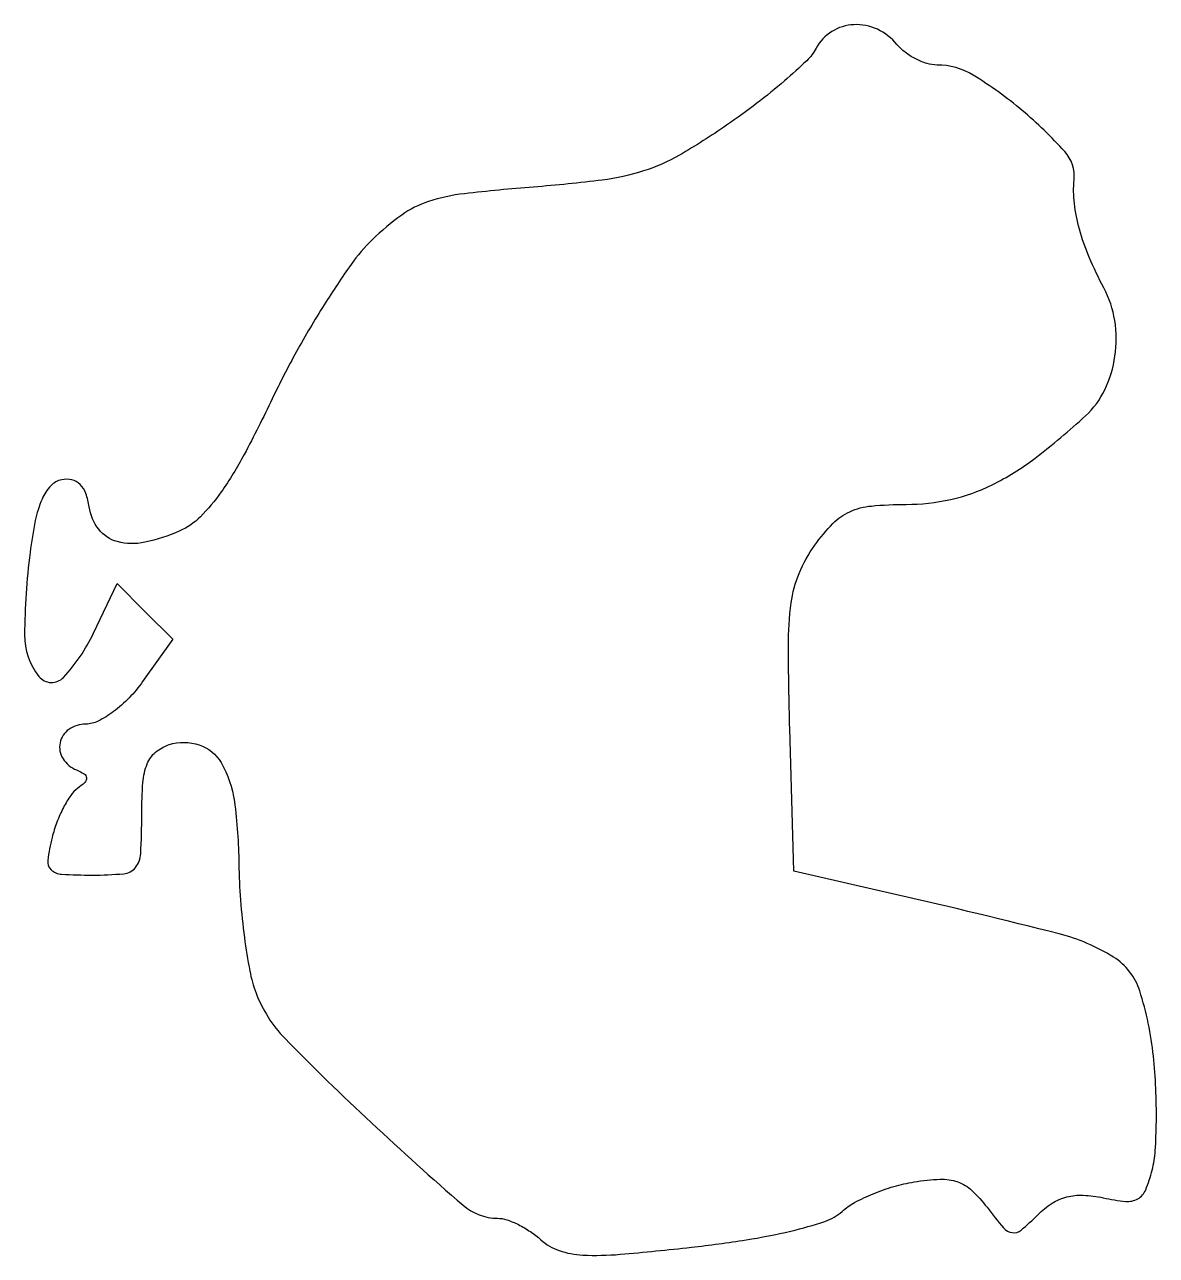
# Model space of a CAD drawing. Extents: x 0.5 to 82.9, y 0.3 to 89.9.
import ezdxf

# ---------------------------------------------------------------- set-up
doc = ezdxf.new("R2010")
doc.units = 0

msp = doc.modelspace()

# ---------------------------------------------------------------- linework, layer by layer
msp.add_lwpolyline([(58.120348, 88.224873, -0.078867), (57.428067, 87.31196, -0.013507), (55.811704, 85.843266, -0.014429), (53.799305, 84.21025, -0.012432), (51.595202, 82.610009, -0.019491), (48.163481, 80.438637, -0.053892), (45.553659, 79.281022, -0.046432), (42.54464, 78.617591, -0.011653), (37.540609, 78.110933, 0.008958), (32.506223, 77.628602, 0.050744), (29.876652, 77.054834, 0.077098), (27.933466, 76.06746, 0.036813), (25.780571, 74.262894, 0.045475), (24.250914, 72.478601, 0.014189), (22.288668, 69.544423, 0.014053), (20.272221, 66.126186, 0.015071), (18.5, 62.677764, -0.011205), (16.462679, 58.636976, -0.030409), (14.786238, 55.90387, -0.043648), (13.270255, 54.097604, -0.091854), (11.766519, 53.064161, -0.052085), (9.226051, 52.236777, -0.118255), (7.219561, 52.286236, -0.164453), (5.862878, 53.18687, -0.130059), (5.172789, 54.81867, 0.051913), (4.926788, 55.801929, 0.110938), (4.506692, 56.457537, 0.138962), (3.916941, 56.782641, 0.104524), (3.172789, 56.797049, 0.160682), (2.372414, 56.351898, 0.083683), (1.742049, 55.38471, 0.052454), (1.247461, 53.818168, 0.018434), (0.861611, 51.488594, 0.030953), (0.469207, 45.496273, 0.169378), (1.511458, 42.473821, 0.459111), (3.296831, 42.398167, 0.077472), (5.489392, 45.618889), (7.206667, 49.237777), (9.235531, 47.208913), (11.264395, 45.180049), (9.064103, 42.090025, -0.037828), (8.079483, 40.90766, -0.039694), (6.94265, 39.907695, -0.04301), (5.82732, 39.214455, -0.118082), (4.931906, 39, 0.152397), (3.70026, 38.615677, 0.193487), (3.049402, 37.630046, 0.195552), (3.265093, 36.476627, 0.154777), (4.25, 35.659464, -0.046698), (4.80494, 35.371409, -0.239352), (4.974703, 35.080881, -0.216797), (4.847399, 34.750739, -0.038912), (4.329284, 34.316114, 0.08797), (3.831821, 33.8083, 0.030097), (3.300456, 32.920715, 0.02883), (2.820328, 31.850221, 0.029525), (2.470876, 30.739983, 0.028196), (2.152704, 29.081367, 0.242192), (2.398107, 28.392188, 0.175929), (3.164731, 28.063366, 0.014225), (5.391592, 28, 0.021956), (7.686213, 28.100809, 0.20264), (8.546485, 28.557103, 0.159692), (8.928194, 29.551412, 0.012459), (9, 32.432612, -0.018557), (9.085791, 34.743362, -0.075682), (9.39883, 36.109233, -0.124887), (10.008543, 36.95457, -0.097841), (11.003067, 37.500974, -0.158096), (13.175305, 37.487366, -0.182488), (14.776295, 36.190419, -0.099401), (15.746962, 33.363724, -0.030157), (16.076078, 28.821429, 0.015755), (16.191415, 26.174217, 0.014233), (16.474648, 23.447767, 0.014422), (16.86844, 21.020211, 0.043246), (17.326078, 19.405012, 0.102987), (19.425084, 16.114242, 0.011898), (25.724257, 9.957472, 0.008957), (32.39901, 3.956945, 0.179091), (34.921259, 3.007804, -0.08093), (35.588318, 2.895359, -0.033678), (36.433426, 2.542195, -0.032211), (37.306136, 2.03371, -0.035915), (38.07325, 1.43371, 0.102815), (39.400299, 0.655003, 0.069335), (41.131116, 0.326984, 0.03423), (43.85464, 0.380331, 0.005792), (49.033666, 0.897888, 0.011101), (53.013227, 1.431886, 0.019458), (56.27321, 2.074078, 0.021374), (58.754269, 2.777201, 0.104545), (60.007648, 3.506921, -0.060336), (60.92235, 4.153107, -0.026452), (62.266067, 4.788363, -0.025709), (63.780609, 5.31955, -0.031269), (65.246447, 5.652567, -0.030248), (67.152536, 5.84458, -0.093938), (68.424947, 5.655649, -0.104788), (69.460883, 5.029676, -0.043074), (70.563753, 3.803102, 0.014876), (71.762539, 2.308473, 0.181629), (72.39311, 1.959302, 0.214549), (73.042823, 2.143545, 0.0216), (74.258425, 3.258425, -0.053626), (75.295841, 4.094343, -0.079584), (76.363121, 4.561095, -0.075072), (77.56898, 4.686435, -0.042503), (79.02819, 4.493808, 0.029805), (80.660858, 4.236004, 0.154528), (81.542964, 4.423662, 0.167273), (82.117669, 5.07487, 0.036439), (82.593769, 6.517582, 0.04511), (82.81318, 7.914959, 0.013816), (82.894362, 10.052802, 0.013704), (82.853195, 12.462693, 0.01459), (82.67947, 14.816693, 0.052041), (81.683355, 19.56384, 0.17636), (79.773213, 22.025268, 0.078658), (75.810257, 23.722869, 0.005488), (64, 26.572384), (56.5, 28.295056), (56.198811, 38.671269, -0.005896), (56.095112, 44.690504, -0.035205), (56.29873, 47.8212, -0.064643), (56.882593, 49.977452, -0.056368), (58.016905, 52.023741, -0.037963), (59.337677, 53.608902, -0.095096), (60.566144, 54.468636, -0.082058), (62.136492, 54.881763, -0.02338), (64.663724, 55, 0.055258), (67.918211, 55.360772, 0.059447), (70.930534, 56.424853, 0.048642), (74.064331, 58.370098, 0.022655), (77.732723, 61.447628, 0.095477), (79.137762, 63.346276, 0.076101), (79.879431, 65.788831, 0.074451), (79.864479, 68.393979, 0.084197), (79.072998, 70.763569, -0.022149), (78.001811, 73.003514, -0.033207), (77.288604, 75.049663, -0.038176), (76.923939, 76.918703, -0.053047), (76.906249, 78.62309, 0.210134), (76.221837, 80.697917, 0.034934), (73.127191, 83.687249, 0.037051), (69.559971, 86.256509, 0.138402), (66.925442, 87, -0.074049), (66.19098, 87.109371, -0.044563), (65.372866, 87.440625, -0.043583), (64.600306, 87.925952, -0.057578), (64, 88.5, 0.110884), (62.574173, 89.600222, 0.121366), (60.862093, 89.938002, 0.128089), (59.258214, 89.439141, 0.131516)], format="xyb", close=True)

doc.saveas('drawing.dxf')
